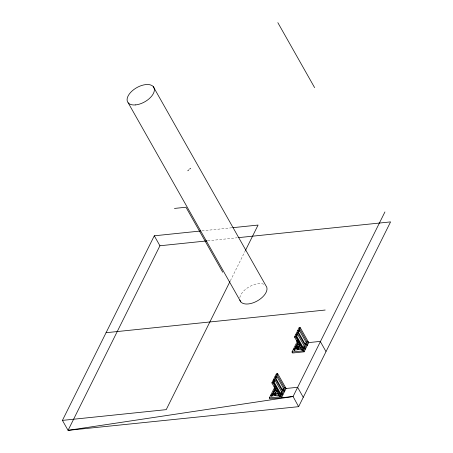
<?xml version="1.0" encoding="UTF-8"?>
<svg xmlns="http://www.w3.org/2000/svg" width="453" height="453" viewBox="0 0 453 453"><rect width="100%" height="100%" fill="white"/><g stroke="black" fill="none" stroke-linecap="round" stroke-linejoin="round"><path stroke-width="0.34" stroke-dasharray="2.27 1.7" d="M230.345 280.798L245.158 251.03M201.981 230.866L232.134 227.746M207.746 240.815L237.276 237.763M239.801 297.695A14.994 8.143 -29.5 0 1 249.648 286.539A14.994 8.143 -29.5 0 1 264.076 284.348"/><path stroke-width="0.68" d="M238.686 237.615L390.571 221.896L298.618 406.669L68.069 430.35L62.429 420.39L154.292 235.803L200.577 231.013M154.292 235.803L159.932 245.764L68.069 430.35L293.068 396.522L384.931 211.936M230.028 281.432L166.217 409.648L62.429 420.39M245.475 250.396L258.08 225.062L232.836 227.672M302.394 350.945L294.507 336.998L299.099 327.768L300.254 327.649L308.708 342.593L304.116 351.822L292.581 353.012L292.015 352.015L296.613 342.785L297.995 342.644M279.756 396.834L271.868 382.887L276.46 373.657L277.615 373.538L286.07 388.481L281.477 397.711L273.017 382.768L277.615 373.538M304.116 351.822L295.656 336.879L300.254 327.649M296.681 336.075L295.99 336.149L302.751 348.102L303.442 348.029L296.681 336.075L297.598 334.229L296.908 334.303M298.516 332.383L297.825 332.457L304.592 344.41L305.282 344.337L298.516 332.383L299.433 330.537L298.742 330.611M274.042 381.97L273.352 382.038L280.113 393.997L280.803 393.923L274.042 381.97L274.96 380.124L274.269 380.192M275.877 378.278L275.186 378.346L281.953 390.305L282.644 390.231L275.877 378.278L276.794 376.432L276.104 376.5M298.618 406.669L293.068 396.522L269.943 398.906L269.376 397.91L273.974 388.68L275.356 388.538M294.977 348.266L295.203 348.663L294.286 350.509L294.059 350.112L294.977 348.266L296.324 348.125M295.928 346.358L296.845 344.512L297.072 344.914L296.154 346.76L295.928 346.358L299.965 345.945M278.397 393.532L272.338 394.155L271.421 396.001L279.495 395.169M274.207 390.407L273.289 392.253L273.516 392.649L274.433 390.803L274.207 390.407L275.554 390.271M271.647 396.403L272.564 394.557L272.338 394.155M303.442 348.029L304.359 346.183L297.598 334.229M305.282 344.337L306.2 342.491L299.433 330.537M280.803 393.923L281.721 392.077L274.96 380.124M282.644 390.231L283.561 388.385L276.794 376.432M302.949 349.835L306.992 341.715L299.099 327.768M280.311 395.729L284.354 387.609L276.806 374.269M299.49 345.452L299.665 345.933M187.785 170.764L188.72 169.932M189.648 169.105L190.577 168.278M297.757 349.02C296.783 350.379 299.586 348.68 297.876 348.946M276.959 391.256L276.698 391.709L277.026 391.828M275.237 394.84C273.867 396.064 276.885 394.948 275.367 394.784M174.445 208.431L185.979 207.236L222.746 272.219M159.932 245.764L207.044 240.888M106.064 332.712L325.175 310.039M297.723 330.537L298.872 330.418M298.284 331.534L298.974 331.46M295.883 334.229L297.038 334.11M296.449 335.226L297.14 335.152M294.507 336.998L295.656 336.879M306.992 341.715L308.142 341.596L303.55 350.826L292.015 352.015M308.708 342.593L320.237 341.398L325.877 351.358M297.072 344.914L299.088 344.705M303.669 346.256L304.359 346.183M297.672 347.989L300.362 347.706M295.203 348.663L301.256 348.034M293.397 349.246L294.546 349.127M294.059 350.112L302.134 349.274M275.084 376.426L276.234 376.307M275.645 377.423L276.336 377.355M273.244 380.118L274.399 379.999M273.81 381.115L274.501 381.047M271.868 382.887L273.017 382.768M284.354 387.609L285.503 387.485L280.911 396.715L269.376 397.91M282.87 388.459L283.561 388.385M286.07 388.481L297.598 387.292L303.238 397.253M274.433 390.803L276.449 390.599M275.305 392.043L277.327 391.834M281.03 392.151L281.721 392.077M281.262 393L280.571 393.074L281.137 394.065L282.287 393.946L282.853 394.942M272.564 394.557L278.618 393.929M270.758 395.141L271.908 395.022M277.842 22.65L314.609 87.633M307.327 345.362L306.766 344.365L305.611 344.484L305.05 343.487M305.492 349.053L304.926 348.057L303.776 348.176L303.21 347.179M153.284 86.642L265.9 285.69A14.994 8.143 -29.5 0 1 257.072 301.052A14.994 8.143 -29.5 0 1 239.847 300.011M128.199 102.854L240.815 301.902M284.688 391.25L284.127 390.254L282.972 390.378L282.412 389.382M276.132 390.067A1.467 0.798 -29.5 0 1 274.62 389.88A1.467 0.798 -29.5 0 1 275.752 388.476M276.698 390.282A1.467 0.798 -29.5 0 1 275.237 390.639A1.467 0.798 -29.5 0 1 274.926 389.801M276.302 390.265A1.093 0.595 -29.5 0 1 275.254 390.254M275.186 390.118A1.093 0.595 -29.5 0 1 275.181 389.948M275.124 392.338A1.467 0.798 -29.5 0 1 275.464 393.374A1.467 0.798 -29.5 0 1 273.725 394.325A1.467 0.798 -29.5 0 1 273.085 393.453M275.243 392.74A1.093 0.595 -29.5 0 1 275.248 393.238M275.118 393.43A1.093 0.595 -29.5 0 1 274.711 393.787M274.461 393.923A1.093 0.595 -29.5 0 1 273.408 393.419M275.181 388.464A1.467 0.776 84.4 0 1 274.252 386.403M275.231 388.295A1.467 0.776 84.4 0 1 274.694 387.1M297.763 346.443A1.467 0.798 -29.5 0 1 298.102 347.479A1.467 0.798 -29.5 0 1 296.364 348.436A1.467 0.798 -29.5 0 1 295.724 347.564M295.894 347.304A1.467 0.798 -29.5 0 1 296.137 347.049M297.881 346.851A1.093 0.595 -29.5 0 1 297.887 347.343M297.576 347.728A1.093 0.595 -29.5 0 1 296.183 348.119M296.052 348.023A1.093 0.595 -29.5 0 1 295.979 347.711M297.819 342.576A1.467 0.776 84.4 0 1 296.891 340.509M297.87 342.4A1.467 0.776 84.4 0 1 297.525 341.919M297.406 341.579A1.467 0.776 84.4 0 1 297.315 340.826M297.791 341.913A1.093 0.578 84.4 0 1 297.678 341.709M299.11 343.991A1.467 0.798 -29.5 0 1 297.355 344.172A1.467 0.798 -29.5 0 1 298.051 342.768M299.337 344.388A1.467 0.798 -29.5 0 1 297.479 344.155M298.431 344.518A1.093 0.595 -29.5 0 1 298.204 344.512M297.825 344.223A1.093 0.595 -29.5 0 1 297.819 344.054M135.69 104.898A14.994 8.143 -29.5 0 0 154.258 88.533A14.994 8.143 -29.5 0 0 132.282 90.81A14.994 8.143 -29.5 0 0 135.69 104.898M273.606 393.923A1.467 0.798 -29.5 0 0 275.424 392.321A1.467 0.798 -29.5 0 0 273.272 392.541A1.467 0.798 -29.5 0 0 273.606 393.923M296.245 348.029A1.467 0.798 -29.5 0 0 298.063 346.426A1.467 0.798 -29.5 0 0 295.911 346.653A1.467 0.798 -29.5 0 0 296.245 348.029"/></g></svg>
